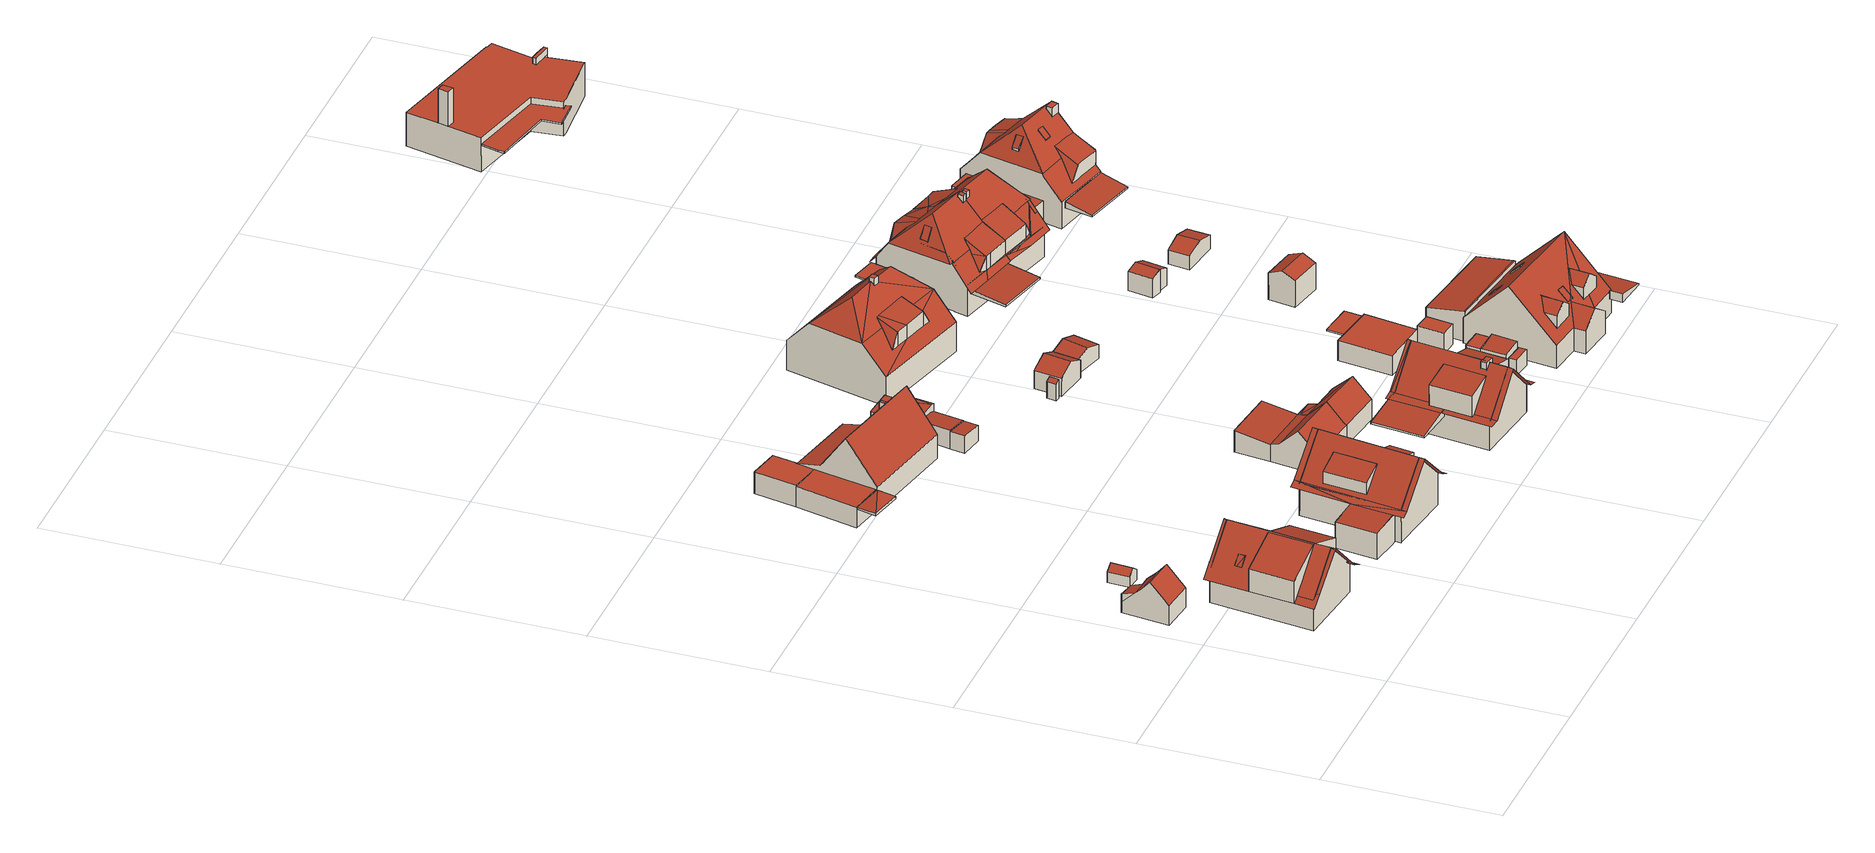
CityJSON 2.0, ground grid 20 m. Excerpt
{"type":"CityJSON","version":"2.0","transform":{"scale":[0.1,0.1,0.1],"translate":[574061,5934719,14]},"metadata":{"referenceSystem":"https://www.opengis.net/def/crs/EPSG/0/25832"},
"CityObjects":{
"building1":{"type":"Building","attributes":{"Grundfläche 2D":"19.118797","Grundhöhe NN":"15.775"},"children":["building1-1"],"geometry":[{"type":"Solid","lod":"3","boundaries":[[[[0,1,2,3,4]],[[2,1,5,6]],[[7,8,9,10,6,5,11]],[[5,1,5,11]],[[0,4,12,13]],[[5,1,0,13,14,11]],[[7,11,14,15]],[[8,7,15,16]],[[9,8,16,17]],[[2,6,10,9,17,12,4,3]],[[12,17,16,15,14,13]]]],"semantics":{"surfaces":[{"type":"RoofSurface"},{"type":"WallSurface"},{"type":"GroundSurface"}],"values":[[0,0,0,1,1,1,1,1,1,1,2]]}}]},
"building1-1":{"type":"BuildingInstallation","parents":["building1"],"geometry":[{"type":"MultiSurface","lod":"3","boundaries":[[[18,19,20,10]],[[7,8,19,18]],[[8,9,20,19]],[[10,20,9]]],"semantics":{"surfaces":[{"type":"RoofSurface"},{"type":"WallSurface"}],"values":[0,1,1,1]}}]},
"building2":{"type":"Building","attributes":{"Grundfläche 2D":"98.428002","Grundhöhe NN":"15.694"},"children":["building2-1","building2-2","building2-3"],"geometry":[{"type":"Solid","lod":"3","boundaries":[[[[21,22,23,24,25]],[[26,27,28,29,30,31]],[[32,33,34,27,26,31,35,36,37,38,39,40,41,42,43,44]],[[45,46,47,48,49,50]],[[43,42,41,40,39,38,47,46,22,21,51,52]],[[51,53,54,52]],[[24,53,51,21,25]],[[46,45,23,22]],[[24,23,45,50,53]],[[35,31,30,36]],[[30,29,33,36]],[[34,33,29,28]],[[27,34,28]],[[55,56,57,58]],[[57,56,59,60,42]],[[60,59,61,62,35]],[[62,61,55,58,39]],[[56,55,61,59]],[[42,60,35,62,39,38,37,36,33,32,44,43]],[[42,43,52,51,46,47,38,39,58,57]],[[50,49,48,47,46,51,52,54,53]]]],"semantics":{"surfaces":[{"type":"RoofSurface"},{"type":"WallSurface"},{"type":"GroundSurface"}],"values":[[0,0,0,0,0,0,1,1,1,1,1,1,1,1,1,1,1,2,0,0,0]]}}]},
"building2-1":{"type":"BuildingInstallation","parents":["building2"],"geometry":[{"type":"MultiSurface","lod":"3","boundaries":[[[63,64,65,66]],[[67,68,64,63]],[[68,69,65,64]],[[70,67,63,66]],[[69,70,66,65]]],"semantics":{"surfaces":[{"type":"RoofSurface"},{"type":"WallSurface"}],"values":[0,1,1,1,1]}}]},
"building2-2":{"type":"BuildingInstallation","parents":["building2"],"geometry":[{"type":"MultiSurface","lod":"3","boundaries":[[[71,72,73,74]],[[75,76,74,73]],[[77,75,73,72]],[[72,71,78,77]],[[71,74,76,78]]],"semantics":{"surfaces":[{"type":"RoofSurface"},{"type":"WallSurface"}],"values":[0,1,1,1,1]}}]},
"building2-3":{"type":"BuildingInstallation","parents":["building2"],"geometry":[{"type":"MultiSurface","lod":"3","boundaries":[[[79,80,81,82]],[[80,79,83,84]],[[81,80,84,85]],[[82,81,85,86]],[[79,82,86,83]],[[84,83,86,85]]],"semantics":{"surfaces":[{"type":"RoofSurface"},{"type":"WallSurface"},{"type":"OuterCeilingSurface"}],"values":[0,1,1,1,1,2]}}]},
"building3":{"type":"Building","attributes":{"Grundfläche 2D":"4.319745","Grundhöhe NN":"15.679"},"geometry":[{"type":"Solid","lod":"3","boundaries":[[[[87,88,89,90]],[[91,87,90,92]],[[92,90,89,93,94]],[[91,92,94,95]],[[88,87,91,95,96]],[[89,88,96,93]],[[94,93,96,95]]]],"semantics":{"surfaces":[{"type":"RoofSurface"},{"type":"WallSurface"},{"type":"GroundSurface"}],"values":[[0,0,1,1,1,1,2]]}}]},
"building4":{"type":"Building","attributes":{"Grundfläche 2D":"116.177682","Grundhöhe NN":"15.105"},"children":["building4-1","building4-2","building4-3","building4-4"],"geometry":[{"type":"MultiSurface","lod":"3","boundaries":[[[97,98,99,100]],[[99,101,100]],[[102,103,104,105,106]],[[102,106,107,108]],[[102,108,109]],[[110,111,112,104,103,102,109,113]],[[114,115,116,117,118]],[[110,113,115,119,120,121,112,111]],[[120,119,115,114,118,117,121]],[[117,122,121]],[[123,124,125,126]],[[99,98,127]],[[128,127,98,97]],[[97,100,128]],[[129,130,114,119,110,131,132,133,134]],[[130,129,135,136,118]],[[135,137,138,139,140,103,111,120,136]],[[132,131,102]],[[139,132,102,140]],[[141,125,124,142]],[[143,144,123,126]],[[123,144,145,142,124,146]],[[125,141,147,143,126,148]],[[142,144,143,141]],[[137,135,129,134,133,132,139,138]],[[106,105,104,103,140,102]],[[107,106,102]],[[108,107,102]],[[131,110,113,109,108]],[[102,131,108]],[[113,110,119,115]],[[114,130,118,117,116,115]],[[114,115,119]],[[122,117,118,136,121]],[[111,112,121,120]],[[121,136,120]],[[103,104,112,111]]],"semantics":{"surfaces":[{"type":"RoofSurface"},{"type":"WallSurface"},{"type":"GroundSurface"}],"values":[0,0,0,0,0,0,0,0,0,0,0,1,1,1,1,1,1,1,1,1,1,1,1,2,2,0,0,0,0,0,0,0,0,0,0,0,0]}}]},
"building4-1":{"type":"BuildingInstallation","parents":["building4"],"geometry":[{"type":"MultiSurface","lod":"3","boundaries":[[[149,150,151,152]],[[153,154,150,149]],[[154,155,151,150]],[[155,156,152,151]]],"semantics":{"surfaces":[{"type":"RoofSurface"},{"type":"WallSurface"}],"values":[0,1,1,1]}}]},
"building4-2":{"type":"BuildingInstallation","parents":["building4"],"geometry":[{"type":"MultiSurface","lod":"3","boundaries":[[[157,158,159,160]],[[161,162,160,159]],[[157,160,162]],[[159,158,161]]],"semantics":{"surfaces":[{"type":"RoofSurface"},{"type":"WallSurface"}],"values":[0,1,1,1]}}]},
"building4-3":{"type":"BuildingInstallation","parents":["building4"],"geometry":[{"type":"MultiSurface","lod":"3","boundaries":[[[163,164,165,166]],[[165,167,168,166]],[[168,169,163,166]],[[164,163,169,170]],[[170,167,165,164]],[[170,169,168,167]]],"semantics":{"surfaces":[{"type":"RoofSurface"},{"type":"WallSurface"},{"type":"OuterCeilingSurface"}],"values":[0,1,1,1,1,2]}}]},
"building4-4":{"type":"BuildingInstallation","parents":["building4"],"geometry":[{"type":"MultiSurface","lod":"3","boundaries":[[[171,172,173,174]],[[173,175,176,174]],[[176,177,171,174]],[[172,171,177,178]],[[178,175,173,172]],[[178,177,176,175]]],"semantics":{"surfaces":[{"type":"RoofSurface"},{"type":"WallSurface"},{"type":"OuterCeilingSurface"}],"values":[0,1,1,1,1,2]}}]},
"building5":{"type":"Building","attributes":{"Grundfläche 2D":"154.286553","Grundhöhe NN":"15.702"},"children":["building5-1","building5-2"],"geometry":[{"type":"Solid","lod":"3","boundaries":[[[[179,180,181,182,183,184]],[[179,184,183,185,186]],[[185,187,188,189,190,191,192,186]],[[193,194,195,196,197]],[[196,195,192,198,199,200,201,202]],[[181,203,204,205,206,182]],[[187,185,183,182,206,207]],[[188,187,207,208]],[[189,188,208,209]],[[190,189,209,210]],[[194,211,212,205,204,203,181,180,179,186,192,195]],[[197,213,214,215,193]],[[212,211,194,193,215,214]],[[191,198,192]],[[198,191,190,199]],[[199,190,210,216,200]],[[201,200,216,217]],[[202,201,217,213]],[[202,213,197,196]],[[208,207,206,205,212,214,213,217,216,210,209]]]],"semantics":{"surfaces":[{"type":"RoofSurface"},{"type":"WallSurface"},{"type":"GroundSurface"}],"values":[[0,0,0,0,0,1,1,1,1,1,1,1,1,1,1,1,1,1,1,2]]}}]},
"building5-1":{"type":"BuildingInstallation","parents":["building5"],"geometry":[{"type":"MultiSurface","lod":"3","boundaries":[[[218,219,220,221,222]],[[223,224,225,222,221,220]],[[226,223,220,219]],[[218,222,225,227]],[[227,226,219,218]]],"semantics":{"surfaces":[{"type":"RoofSurface"},{"type":"WallSurface"}],"values":[0,1,1,1,1]}}]},
"building5-2":{"type":"BuildingInstallation","parents":["building5"],"geometry":[{"type":"MultiSurface","lod":"3","boundaries":[[[194,193,203]],[[228,203,193]],[[229,203,228]],[[194,211,215,193]],[[228,193,215,230]],[[229,228,230,231]],[[194,203,229,231,204,211]],[[230,215,211,204,231]]],"semantics":{"surfaces":[{"type":"RoofSurface"},{"type":"WallSurface"},{"type":"OuterCeilingSurface"}],"values":[0,0,0,1,1,1,1,2]}}]},
"building6":{"type":"Building","attributes":{"Grundfläche 2D":"4.758814","Grundhöhe NN":"15.700"},"geometry":[{"type":"Solid","lod":"3","boundaries":[[[[232,233,234,235,236]],[[237,238,236,235]],[[238,239,232,236]],[[239,240,233,232]],[[233,240,241,237,235,234]],[[239,238,237,241,240]]]],"semantics":{"surfaces":[{"type":"RoofSurface"},{"type":"WallSurface"},{"type":"GroundSurface"}],"values":[[0,1,1,1,1,2]]}}]},
"building7":{"type":"Building","attributes":{"Grundfläche 2D":"26.704122","Grundhöhe NN":"15.702"},"geometry":[{"type":"Solid","lod":"3","boundaries":[[[[242,243,244,245]],[[246,244,243]],[[247,248,246]],[[248,244,246]],[[249,250,251,252]],[[243,242,253,254]],[[252,255,256,247,246,243,254,257,249]],[[248,247,256,258]],[[244,248,258,259]],[[245,244,259,260]],[[242,245,260,253]],[[252,251,241,255]],[[250,249,257,237]],[[251,250,237,241]],[[259,258,256,255,241,237,257,254,253,260]]]],"semantics":{"surfaces":[{"type":"RoofSurface"},{"type":"WallSurface"},{"type":"GroundSurface"}],"values":[[0,0,0,0,0,1,1,1,1,1,1,1,1,1,2]]}}]},
"building8":{"type":"Building","attributes":{"Grundfläche 2D":"61.614599","Grundhöhe NN":"15.020"},"geometry":[{"type":"Solid","lod":"3","boundaries":[[[[261,262,263,264]],[[265,266,263,262,267]],[[268,265,267,269]],[[270,271,268,269,272]],[[264,263,273,274]],[[261,264,274,275]],[[262,261,275,276]],[[272,269,267,262,276,277]],[[270,272,277,278]],[[263,266,265,268,271,270,278,273]],[[278,277,276,275,274,273]]]],"semantics":{"surfaces":[{"type":"RoofSurface"},{"type":"WallSurface"},{"type":"GroundSurface"}],"values":[[0,0,0,0,1,1,1,1,1,1,2]]}}]},
"building9":{"type":"Building","attributes":{"Grundfläche 2D":"27.978193","Grundhöhe NN":"15.007"},"geometry":[{"type":"Solid","lod":"3","boundaries":[[[[279,263,266]],[[280,266,265]],[[279,266,280]],[[281,280,265,268]],[[282,281,268,271,270]],[[280,281,283]],[[270,271,268,265,266,263,273,278]],[[282,270,278,284]],[[283,281,282,284,285]],[[280,283,285,286]],[[279,280,286,287]],[[263,279,287,273]],[[285,284,278,273,287,286]]]],"semantics":{"surfaces":[{"type":"RoofSurface"},{"type":"WallSurface"},{"type":"GroundSurface"}],"values":[[0,0,0,0,0,0,1,1,1,1,1,1,2]]}}]},
"building10":{"type":"Building","attributes":{"Grundfläche 2D":"92.310883","Grundhöhe NN":"14.993"},"children":["building10-1","building10-2"],"geometry":[{"type":"Solid","lod":"3","boundaries":[[[[288,289,290,291,292]],[[293,294,295,296,297]],[[298,299,300,301,302,303,304,305,306,307,308,309,310,311,312,313]],[[313,312,311,314,315,316,317,318,319,320,306,305,304,289,288,292,321]],[[322,323,324,325,326,327]],[[327,328,329,330,331,332]],[[327,332,322]],[[324,323,322,332,333,334]],[[331,330,335]],[[319,318,317,316,315,314,324,334,333,336,294,293,297,335,330,329,320]],[[292,291,299,298,313,321]],[[299,291,290,302,301,300]],[[304,303,302,290,289]],[[295,294,336,333,332]],[[296,295,332,331]],[[331,335,297,296]],[[337,338,339,340,341,305,319,330,342]],[[303,341,340,339,343,344,298]],[[312,344,343,345,346,323,334,315]],[[346,347,348,323]],[[332,349,322,348,347,337,342,331]],[[337,347,346,345,343,339,338]],[[312,315,314,311]],[[334,324,314,315]],[[349,332,331,342,327,326,325,324,323,348,322]],[[323,324,334]],[[327,342,330,329,328]],[[319,320,329,330]],[[319,305,306,320]],[[308,307,306,305,341,303,298,344,312,311,310,309]]]],"semantics":{"surfaces":[{"type":"RoofSurface"},{"type":"WallSurface"},{"type":"GroundSurface"}],"values":[[0,0,0,0,0,0,0,0,0,0,1,1,1,1,1,1,1,1,1,1,1,2,0,0,0,0,0,0,0,0]]}}]},
"building10-1":{"type":"BuildingInstallation","parents":["building10"],"geometry":[{"type":"MultiSurface","lod":"3","boundaries":[[[350,351,352,353]],[[354,355,350,353]],[[356,351,350,355,316]],[[354,353,352,357,317]],[[352,351,356,357]]],"semantics":{"surfaces":[{"type":"RoofSurface"},{"type":"WallSurface"}],"values":[0,1,1,1,1]}}]},
"building10-2":{"type":"BuildingInstallation","parents":["building10"],"geometry":[{"type":"MultiSurface","lod":"3","boundaries":[[[358,359,341,360,361,362]],[[363,361,360,364]],[[363,365,362,361]],[[358,362,365,366]],[[366,367,359,358]],[[340,367,366,365,363,364]]],"semantics":{"surfaces":[{"type":"RoofSurface"},{"type":"WallSurface"},{"type":"OuterCeilingSurface"}],"values":[0,1,1,1,1,2]}}]},
"building11":{"type":"Building","attributes":{"Grundfläche 2D":"0.664545","Grundhöhe NN":"15.043"},"geometry":[{"type":"Solid","lod":"3","boundaries":[[[[368,369,370,371]],[[372,373,371,370]],[[373,374,368,371]],[[374,375,369,368]],[[375,372,370,369]],[[375,374,373,372]]]],"semantics":{"surfaces":[{"type":"RoofSurface"},{"type":"WallSurface"},{"type":"GroundSurface"}],"values":[[0,1,1,1,1,2]]}}]},
"building12":{"type":"Building","attributes":{"Grundfläche 2D":"13.261632","Grundhöhe NN":"15.296"},"geometry":[{"type":"Solid","lod":"3","boundaries":[[[[376,377,378,379]],[[379,378,380,381,382]],[[377,376,383,384]],[[380,378,377,384,385]],[[382,381,380,385,386]],[[383,376,379,382,386]],[[385,384,383,386]]]],"semantics":{"surfaces":[{"type":"RoofSurface"},{"type":"WallSurface"},{"type":"GroundSurface"}],"values":[[0,0,1,1,1,1,2]]}}]},
"building13":{"type":"Building","attributes":{"Grundfläche 2D":"157.605585","Grundhöhe NN":"14.842"},"children":["building13-1"],"geometry":[{"type":"Solid","lod":"3","boundaries":[[[[387,388,389,390,391]],[[392,388,387,393,394]],[[394,395,396,392]],[[397,398,396,395,399]],[[391,390,400]],[[398,397,399,401,402,403,404]],[[405,406,407,401,399,395,394,393,387,391,400]],[[407,408,401]],[[406,405,400,409]],[[410,411,412]],[[407,406,409,412,411,408]],[[389,413,403,402,414,400,390]],[[401,408,411]],[[412,409,400]],[[415,411,410]],[[404,396,398]],[[404,403,392,396]],[[403,413,388,392]],[[389,388,413]],[[416,417,402,401,411,415]],[[414,402,417,418]],[[410,412,400,414,418,419]],[[415,410,419,416]],[[417,416,419,418]]]],"semantics":{"surfaces":[{"type":"RoofSurface"},{"type":"WallSurface"},{"type":"GroundSurface"}],"values":[[0,0,0,0,0,0,0,0,0,0,0,0,0,0,0,1,1,1,1,1,1,1,1,2]]}}]},
"building13-1":{"type":"BuildingInstallation","parents":["building13"],"geometry":[{"type":"MultiSurface","lod":"3","boundaries":[[[420,421,422,423,424]],[[421,425,407,426,422]],[[426,427,423,422]],[[406,428,420,424,423,427,405]],[[429,425,421,420,428]]],"semantics":{"surfaces":[{"type":"RoofSurface"},{"type":"WallSurface"}],"values":[0,1,1,1,1]}}]},
"building14":{"type":"Building","attributes":{"Grundfläche 2D":"11.879880","Grundhöhe NN":"15.226"},"geometry":[{"type":"Solid","lod":"3","boundaries":[[[[430,431,432,433]],[[434,430,433,435]],[[435,433,432,436,437]],[[434,435,437,438]],[[431,430,434,438,439]],[[432,431,439,436]],[[437,436,439,438]]]],"semantics":{"surfaces":[{"type":"RoofSurface"},{"type":"WallSurface"},{"type":"GroundSurface"}],"values":[[0,0,1,1,1,1,2]]}}]},
"building15":{"type":"Building","attributes":{"Grundfläche 2D":"2.058925","Grundhöhe NN":"14.736"},"geometry":[{"type":"Solid","lod":"3","boundaries":[[[[440,441,442,443]],[[444,445,443,442]],[[445,446,440,443]],[[446,447,441,440]],[[447,444,442,441]],[[447,446,445,444]]]],"semantics":{"surfaces":[{"type":"RoofSurface"},{"type":"WallSurface"},{"type":"GroundSurface"}],"values":[[0,1,1,1,1,2]]}}]},
"building16":{"type":"Building","attributes":{"Grundfläche 2D":"10.957469","Grundhöhe NN":"14.736"},"geometry":[{"type":"Solid","lod":"3","boundaries":[[[[448,449,450,451,452]],[[453,454,455,456]],[[452,451,457,458]],[[454,449,448,452,458,459,455]],[[449,454,460,461,450]],[[451,450,461,457]],[[456,455,459,462]],[[453,456,462,463]],[[454,453,463,460]],[[463,462,459,458,457,461,460]]]],"semantics":{"surfaces":[{"type":"RoofSurface"},{"type":"WallSurface"},{"type":"GroundSurface"}],"values":[[0,0,1,1,1,1,1,1,1,2]]}}]},
"building17":{"type":"Building","attributes":{"Grundfläche 2D":"35.585041","Grundhöhe NN":"14.723"},"children":["building17-1"],"geometry":[{"type":"Solid","lod":"3","boundaries":[[[[464,465,466,467]],[[465,464,468,469,470,471]],[[465,471,470,469,472,466]],[[467,466,472,473]],[[464,467,473,468]],[[469,468,473,472]]]],"semantics":{"surfaces":[{"type":"RoofSurface"},{"type":"WallSurface"},{"type":"GroundSurface"}],"values":[[0,1,1,1,1,2]]}}]},
"building17-1":{"type":"BuildingInstallation","parents":["building17"],"geometry":[{"type":"MultiSurface","lod":"3","boundaries":[[[474,475,476,471]],[[477,470,471,476]],[[470,478,474,471]],[[478,479,475,474]],[[479,477,476,475]],[[479,478,470,477]]],"semantics":{"surfaces":[{"type":"RoofSurface"},{"type":"WallSurface"},{"type":"OuterCeilingSurface"}],"values":[0,1,1,1,1,2]}}]},
"building18":{"type":"Building","attributes":{"Grundfläche 2D":"6.185049","Grundhöhe NN":"14.723"},"geometry":[{"type":"Solid","lod":"3","boundaries":[[[[480,481,482,483]],[[484,485,483,482]],[[485,486,480,483]],[[486,487,481,480]],[[487,484,482,481]],[[487,486,485,484]]]],"semantics":{"surfaces":[{"type":"RoofSurface"},{"type":"WallSurface"},{"type":"GroundSurface"}],"values":[[0,1,1,1,1,2]]}}]},
"building19":{"type":"Building","attributes":{"Grundfläche 2D":"184.770338","Grundhöhe NN":"14.736"},"children":["building19-1","building19-2","building19-3","building19-4","building19-5","building19-6"],"geometry":[{"type":"Solid","lod":"3","boundaries":[[[[488,489,490,491,492,493,494,495,496]],[[497,498,499,495,494,500,501]],[[501,502,503,497]],[[503,504,505,497]],[[505,506,495,507,508]],[[495,499,498,497,505,508,507]],[[509,510,511,512]],[[513,509,512,514]],[[493,492,515,516]],[[500,494,493,516,517]],[[501,500,517,518]],[[502,501,518,519]],[[504,503,502,519,520]],[[505,504,520,521]],[[522,506,505,521,523]],[[523,524,525,488,496,495,506,522]],[[489,488,525,526]],[[527,514,512,511,490,489,526]],[[513,514,527,528]],[[510,509,513,528,515,492,491]],[[510,491,490,511]],[[516,515,528,527,526,525,524,523,521,520,519,518,517]]]],"semantics":{"surfaces":[{"type":"RoofSurface"},{"type":"WallSurface"},{"type":"GroundSurface"}],"values":[[0,0,0,0,0,0,0,0,1,1,1,1,1,1,1,1,1,1,1,1,1,2]]}}]},
"building19-1":{"type":"BuildingInstallation","parents":["building19"],"geometry":[{"type":"MultiSurface","lod":"3","boundaries":[[[529,530,531,532,533]],[[534,530,529,535]],[[532,531,536]],[[534,535,537]],[[537,536,531,530,534]]],"semantics":{"surfaces":[{"type":"RoofSurface"},{"type":"WallSurface"}],"values":[0,0,1,1,1]}}]},
"building19-2":{"type":"BuildingInstallation","parents":["building19"],"geometry":[{"type":"MultiSurface","lod":"3","boundaries":[[[538,539,540]],[[541,542,543,544,539,538,545]],[[546,499,547,545,538,540]],[[498,546,540,539,544,543,548,549]],[[547,550,541,545]],[[543,542,541,550,551,548]]],"semantics":{"surfaces":[{"type":"RoofSurface"},{"type":"WallSurface"}],"values":[0,0,1,1,1,1]}}]},
"building19-3":{"type":"BuildingInstallation","parents":["building19"],"geometry":[{"type":"MultiSurface","lod":"3","boundaries":[[[552,553,554,555]],[[553,552,556,557]],[[558,559,555,554]],[[552,555,559,556]],[[557,558,554,553]]],"semantics":{"surfaces":[{"type":"RoofSurface"},{"type":"WallSurface"}],"values":[0,1,1,1,1]}}]},
"building19-4":{"type":"BuildingInstallation","parents":["building19"],"geometry":[{"type":"MultiSurface","lod":"3","boundaries":[[[560,561,562,563]],[[560,563,564,565]],[[563,562,566,564]],[[561,560,565,567]],[[562,561,567,566]]],"semantics":{"surfaces":[{"type":"RoofSurface"},{"type":"WallSurface"}],"values":[0,1,1,1,1]}}]},
"building19-5":{"type":"BuildingInstallation","parents":["building19"],"geometry":[{"type":"MultiSurface","lod":"3","boundaries":[[[568,569,570,571]],[[570,569,572,573,507]],[[568,574,508,575,572,569]],[[573,572,575]],[[568,571,574]]],"semantics":{"surfaces":[{"type":"RoofSurface"},{"type":"WallSurface"}],"values":[0,0,1,1,1]}}]},
"building19-6":{"type":"BuildingInstallation","parents":["building19"],"geometry":[{"type":"MultiSurface","lod":"3","boundaries":[[[506,576,577,578,579,580]],[[506,580,581,522]],[[576,506,522,582]],[[576,582,583,577]],[[578,577,583,584]],[[579,578,584,585]],[[580,579,585,581]],[[584,583,582,522,581,585]]],"semantics":{"surfaces":[{"type":"RoofSurface"},{"type":"WallSurface"},{"type":"OuterCeilingSurface"}],"values":[0,1,1,1,1,1,1,2]}}]},
"building20":{"type":"Building","attributes":{"Grundfläche 2D":"78.055103","Grundhöhe NN":"15.257"},"children":["building20-1","building20-2","building20-3","building20-4","building20-5"],"geometry":[{"type":"Solid","lod":"3","boundaries":[[[[586,587,588,589,590,591,592,593]],[[594,595,587]],[[594,587,586,596]],[[597,598,599,600,601]],[[602,603,598,604]],[[599,598,603,605]],[[605,606,599]],[[607,608,604]],[[604,608,609,602]],[[610,606,605,603,602,609,611,612,613,614,615]],[[616,617,618,596,586,593,592,591,610,615,619]],[[614,613,616,619,615]],[[620,595,594,596,618,617,621,622,623,624,625,626,627]],[[628,629,630,631,632,633,634,635,636,637,608]],[[609,608,637,612,611]],[[587,595,620]],[[627,626,589,588]],[[627,588,587,620]],[[589,626,638,591,590]],[[597,601,632,631,630,629,628,607,604,598]],[[608,607,628]],[[606,639,640,641,632,601,600,599]],[[642,643,644,618,619,614,611,645,646,647,648,649,650]],[[606,610,591,638,626,625,651,652,653,641,640,639]],[[645,630,641,653,648,647,646]],[[625,627,654,643,642,651]],[[652,651,642,650,649,648,653]],[[614,613,612,611]],[[613,614,619,616]],[[616,619,618,617]],[[622,621,617,618,644,643,654,627,625,624,623]],[[630,645,611,612,637,636,635,634,633,632,641]]]],"semantics":{"surfaces":[{"type":"RoofSurface"},{"type":"WallSurface"},{"type":"GroundSurface"}],"values":[[0,0,0,0,0,0,0,0,0,0,0,0,0,0,0,1,1,1,1,1,1,1,1,1,1,1,2,0,0,0,0,0]]}}]},
"building20-1":{"type":"BuildingInstallation","parents":["building20"],"geometry":[{"type":"MultiSurface","lod":"3","boundaries":[[[655,656,657,658]],[[658,657,659,660]],[[655,658,660,661]],[[656,655,661,662]],[[657,656,662,659]]],"semantics":{"surfaces":[{"type":"RoofSurface"},{"type":"WallSurface"}],"values":[0,1,1,1,1]}}]},
"building20-2":{"type":"BuildingInstallation","parents":["building20"],"geometry":[{"type":"MultiSurface","lod":"3","boundaries":[[[663,664,665,666]],[[666,665,667,668]],[[663,666,668,669]],[[664,663,669,670]],[[665,664,670,667]]],"semantics":{"surfaces":[{"type":"RoofSurface"},{"type":"WallSurface"}],"values":[0,1,1,1,1]}}]},
"building20-3":{"type":"BuildingInstallation","parents":["building20"],"geometry":[{"type":"MultiSurface","lod":"3","boundaries":[[[671,672,673,674,675]],[[676,671,675]],[[677,676,675]],[[676,678,671]],[[674,677,675]],[[679,672,671,678]],[[679,680,673,672]],[[674,673,680,677]],[[680,679,678,676,677]]],"semantics":{"surfaces":[{"type":"RoofSurface"},{"type":"WallSurface"},{"type":"OuterCeilingSurface"}],"values":[0,1,1,1,1,1,1,1,2]}}]},
"building20-4":{"type":"BuildingInstallation","parents":["building20"],"geometry":[{"type":"MultiSurface","lod":"3","boundaries":[[[681,682,683,684,685]],[[681,686,682]],[[685,684,687,688]],[[689,682,686,690]],[[691,683,682,689]],[[684,683,691,687]],[[690,688,687,691,689]]],"semantics":{"surfaces":[{"type":"RoofSurface"},{"type":"WallSurface"},{"type":"OuterCeilingSurface"}],"values":[0,0,1,1,1,1,2]}}]},
"building20-5":{"type":"BuildingInstallation","parents":["building20"],"geometry":[{"type":"MultiSurface","lod":"3","boundaries":[[[646,692,693,694,695]],[[696,692,646,695,697,647]],[[693,692,696,698]],[[694,693,698,699]],[[694,699,697,695]],[[698,696,647,697,699]]],"semantics":{"surfaces":[{"type":"RoofSurface"},{"type":"WallSurface"},{"type":"OuterCeilingSurface"}],"values":[0,1,1,1,1,2]}}]},
"building21":{"type":"Building","attributes":{"Grundfläche 2D":"13.162337","Grundhöhe NN":"14.712"},"geometry":[{"type":"Solid","lod":"3","boundaries":[[[[700,701,702,703]],[[704,700,703,705]],[[705,703,702,706,707]],[[704,705,707,708]],[[701,700,704,708,709]],[[702,701,709,706]],[[707,706,709,708]]]],"semantics":{"surfaces":[{"type":"RoofSurface"},{"type":"WallSurface"},{"type":"GroundSurface"}],"values":[[0,0,1,1,1,1,2]]}}]},
"building22":{"type":"Building","attributes":{"Grundfläche 2D":"8.178356","Grundhöhe NN":"14.941"},"geometry":[{"type":"Solid","lod":"3","boundaries":[[[[710,711,712,713]],[[710,713,714]],[[715,711,710,716]],[[713,712,717,718]],[[714,713,718,719]],[[710,714,719,720]],[[716,710,720,721]],[[715,716,721,722]],[[717,712,711,715,722]],[[720,719,718,717,722,721]]]],"semantics":{"surfaces":[{"type":"RoofSurface"},{"type":"WallSurface"},{"type":"GroundSurface"}],"values":[[0,0,0,1,1,1,1,1,1,2]]}}]},
"building23":{"type":"Building","attributes":{"Grundfläche 2D":"79.246198","Grundhöhe NN":"15.227"},"children":["building23-1"],"geometry":[{"type":"Solid","lod":"3","boundaries":[[[[600,723,601]],[[599,724,723,600]],[[606,725,599]],[[726,727,724,599,725,728]],[[726,729,730,731,732,727]],[[733,734,735,736,590,589,737,738]],[[738,739,740,733]],[[741,742,743,731,744,745,746]],[[729,747,748,744,731,730]],[[745,633,632,746]],[[729,726,728,725,606,610,749,750,751,748,747]],[[610,736,735,734,733,740,752,753,754,755,749]],[[626,625,756,757,753,752,740,739,758,759],[760,761,739]],[[739,761,760]],[[624,756,625]],[[749,755,754,751,750]],[[632,641,640,639,606,599,600,601]],[[743,742,741,746,723,724,727,732,731]],[[746,632,601,723]],[[736,762,626,589,590]],[[589,626,759,758,738,737]],[[758,739,738]],[[763,764,765,766,747,767,750,755,768,752,760,769,770,771]],[[641,741,743,731,765,764,772]],[[773,774,625,626,762,736,610,606,639,640,641,772]],[[770,769,761,775,776,625,774,777]],[[771,770,777,774,773,772,764,763]],[[744,748,747,766,765,731,745]],[[748,751,750,767,747]],[[745,731,743,741,641,632,633]],[[776,775,624,625]],[[769,760,752,753,757,756,624,775,761]],[[752,768,755,754,753]],[[754,755,750,751]]]],"semantics":{"surfaces":[{"type":"RoofSurface"},{"type":"WallSurface"},{"type":"GroundSurface"}],"values":[[0,0,0,0,0,0,0,0,0,0,0,0,0,0,0,0,1,1,1,1,1,1,1,1,1,1,2,0,0,0,0,0,0,0]]}}]},
"building23-1":{"type":"BuildingInstallation","parents":["building23"],"geometry":[{"type":"MultiSurface","lod":"3","boundaries":[[[778,779,780,781]],[[781,780,782,783]],[[781,783,784,778]],[[779,778,784,785]],[[780,779,785,782]]],"semantics":{"surfaces":[{"type":"RoofSurface"},{"type":"WallSurface"}],"values":[0,1,1,1,1]}}]},
"building24":{"type":"Building","attributes":{"Grundfläche 2D":"11.402205","Grundhöhe NN":"14.866"},"geometry":[{"type":"Solid","lod":"3","boundaries":[[[[786,787,788,789]],[[790,786,789,791]],[[791,789,788,792,793]],[[790,791,793,794]],[[787,786,790,794,795]],[[788,787,795,792]],[[793,792,795,794]]]],"semantics":{"surfaces":[{"type":"RoofSurface"},{"type":"WallSurface"},{"type":"GroundSurface"}],"values":[[0,0,1,1,1,1,2]]}}]},
"building25":{"type":"Building","attributes":{"Grundfläche 2D":"116.358653","Grundhöhe NN":"15.026"},"children":["building25-1","building25-2","building25-3","building25-4"],"geometry":[{"type":"MultiSurface","lod":"3","boundaries":[[[796,797,798,799,800,801,802,803,804]],[[805,806,807,796,804]],[[808,806,805,809]],[[810,811,812,813,814,815,816,817,818,819]],[[820,821,822,810,819]],[[807,806,808,823,824,825,799,798,797,796]],[[816,815,826,827,825,824,828,821,820,819,818,817]],[[828,824,823]],[[829,830,831,832,823,808,809,833,834]],[[832,835,823]],[[836,837,838,822,821,828,839,840,841,842]],[[843,832,831]],[[844,832,843]],[[845,846,847,848,849]],[[799,850,851,829,802,801,800]],[[803,802,829,834,833,809,805,804]],[[813,812,836,852,815,814]],[[838,837,836,812,811,810,822]],[[848,853,854,840,839,828,823,835,855,856,845,849]],[[799,825,827,826,815,852,836,842,857,858,859,860,861,862,830,829,851,850]],[[841,840,854,859,858,857,842]],[[863,855,835,832]],[[830,862,864,863,832,831]],[[865,866,847,846]],[[866,853,848,847]],[[856,865,846,845]],[[866,865,856,855,863,864,862,861,860,859,854,853]]],"semantics":{"surfaces":[{"type":"RoofSurface"},{"type":"WallSurface"},{"type":"GroundSurface"}],"values":[0,0,0,0,0,0,0,0,0,0,0,0,0,0,1,1,1,1,1,1,1,1,1,1,1,1,2]}}]},
"building25-1":{"type":"BuildingInstallation","parents":["building25"],"geometry":[{"type":"MultiSurface","lod":"3","boundaries":[[[867,868,869,870,871,872]],[[871,870,873,874]],[[872,871,874,875]],[[870,869,868,876,873]],[[876,868,867,872,875,877]]],"semantics":{"surfaces":[{"type":"RoofSurface"},{"type":"WallSurface"}],"values":[0,1,1,1,1]}}]},
"building25-2":{"type":"BuildingInstallation","parents":["building25"],"geometry":[{"type":"MultiSurface","lod":"3","boundaries":[[[878,879,880,881]],[[882,883,879,878]],[[883,826,880,879]],[[827,882,878,881]],[[826,827,881,880]]],"semantics":{"surfaces":[{"type":"RoofSurface"},{"type":"WallSurface"}],"values":[0,1,1,1,1]}}]},
"building25-3":{"type":"BuildingInstallation","parents":["building25"],"geometry":[{"type":"MultiSurface","lod":"3","boundaries":[[[884,885,886,887]],[[887,886,888,889]],[[884,887,889,890]],[[886,885,891,888]],[[885,884,890,891]]],"semantics":{"surfaces":[{"type":"RoofSurface"},{"type":"WallSurface"}],"values":[0,1,1,1,1]}}]},
"building25-4":{"type":"BuildingInstallation","parents":["building25"],"geometry":[{"type":"MultiSurface","lod":"3","boundaries":[[[857,892,893,894]],[[895,896,893,892]],[[896,897,894,893]],[[895,892,857,858]],[[897,858,857,894]],[[895,858,897,896]]],"semantics":{"surfaces":[{"type":"RoofSurface"},{"type":"WallSurface"},{"type":"OuterCeilingSurface"}],"values":[0,1,1,1,1,2]}}]},
"building26":{"type":"Building","attributes":{"Grundfläche 2D":"166.511313","Grundhöhe NN":"15.555"},"children":["building26-1","building26-2","building26-3"],"geometry":[{"type":"Solid","lod":"3","boundaries":[[[[898,899,900,901,902,903,904,905,906,907,908,909,910,911,912]],[[905,904,903,902,913,914,915,916]],[[917,906,905,916,915,914,918,919]],[[920,907,906,917,919,918,921,922]],[[923,909,908,907,920,922,921,924]],[[910,909,923,925]],[[911,910,925,926]],[[912,911,926,927]],[[898,912,927,928]],[[899,898,928,929]],[[900,899,929,930]],[[901,900,930,931]],[[902,901,931,913]],[[921,918,914,913,931,930,929,928,927,926,925,923,924]]]],"semantics":{"surfaces":[{"type":"RoofSurface"},{"type":"WallSurface"},{"type":"GroundSurface"}],"values":[[0,1,1,1,1,1,1,1,1,1,1,1,1,2]]}}]},
"building26-1":{"type":"BuildingInstallation","parents":["building26"],"geometry":[{"type":"MultiSurface","lod":"3","boundaries":[[[932,933,934,935]],[[903,904,935,934]],[[904,936,932,935]],[[933,932,936,937]],[[937,903,934,933]]],"semantics":{"surfaces":[{"type":"RoofSurface"},{"type":"WallSurface"}],"values":[0,1,1,1,1]}}]},
"building26-2":{"type":"BuildingInstallation","parents":["building26"],"geometry":[{"type":"MultiSurface","lod":"3","boundaries":[[[938,939,940,941,942,943]],[[911,912,939,938]],[[912,898,944,941,940,939]],[[944,945,942,941]],[[945,910,911,938,943,942]]],"semantics":{"surfaces":[{"type":"RoofSurface"},{"type":"WallSurface"}],"values":[0,1,1,1,1]}}]},
"building26-3":{"type":"BuildingInstallation","parents":["building26"],"geometry":[{"type":"MultiSurface","lod":"3","boundaries":[[[946,947,948,949,950,951,920,917,916,952]],[[951,953,922,920]],[[920,922,919,917]],[[917,919,915,916]],[[915,954,952,916]],[[946,952,954,955]],[[947,946,955,956]],[[948,947,956,957]],[[949,948,957,958]],[[950,949,958,959]],[[951,950,959,953]],[[958,957,956,955,954,915,919,922,953,959]]],"semantics":{"surfaces":[{"type":"RoofSurface"},{"type":"WallSurface"},{"type":"OuterCeilingSurface"}],"values":[0,1,1,1,1,1,1,1,1,1,1,2]}}]}
},
"vertices":[
[46,236,42],[49,258,64],[11,262,64],[9,246,48],[8,240,42],[50,268,52],[12,273,52],[34,281,41],[36,292,31],[15,295,30],[13,279,46],[51,280,41],[8,240,18],[46,236,18],[51,280,18],[34,281,18],[36,292,18],[15,295,18],
[34,278,45],[36,292,39],[15,295,40],
[101,164,94],[95,112,94],[140,107,75],[146,159,75],[144,159,76],[92,114,94],[94,132,94],[98,165,94],[53,170,75],[47,118,75],[92,113,94],[59,221,48],[53,170,48],[98,165,93],[53,117,54],[47,118,48],[44,95,48],[91,89,95],[91,94,95],[93,113,95],[100,165,95],[105,213,95],[106,216,95],[85,218,74],[140,107,49],[137,107,50],[135,84,50],[146,83,44],[150,112,44],[141,113,49],[144,159,50],[150,210,50],[146,159,49],[152,210,49],[133,89,17],[146,208,17],[146,208,53],[133,89,53],[65,217,17],[65,217,54],[51,98,17],[51,98,54],
[71,192,64],[70,184,64],[79,183,73],[80,191,73],[71,192,63],[70,184,63],[79,183,72],[80,191,72],
[135,193,64],[127,194,72],[126,186,72],[134,185,64],[126,186,71],[134,185,63],[127,194,71],[135,193,63],
[127,210,52],[128,220,52],[86,225,52],[84,215,52],[127,210,50],[128,220,50],[86,225,50],[84,215,50],
[72,303,36],[80,302,30],[82,328,30],[74,328,36],[64,304,30],[65,329,30],[82,328,17],[65,329,17],[64,304,17],[80,302,17],
[264,166,69],[258,116,69],[281,113,79],[288,163,79],[282,113,79],[344,178,51],[329,65,51],[328,58,51],[335,57,48],[346,141,48],[352,186,48],[345,187,51],[309,192,88],[304,186,92],[289,70,92],[288,64,92],[305,192,92],[263,191,51],[265,198,51],[258,199,46],[249,130,46],[262,184,50],[264,191,51],[249,75,51],[248,69,51],[242,70,46],[210,87,43],[249,82,46],[255,130,46],[216,135,43],[258,116,55],[264,166,54],[262,191,11],[262,191,50],[344,181,51],[344,181,11],[264,191,11],[263,191,11],[248,75,11],[248,75,51],[249,75,11],[329,65,11],[330,65,11],[330,65,50],[255,130,11],[249,82,11],[216,135,11],[210,87,11],[243,82,11],[243,82,45],[249,130,11],[249,130,45],
[308,94,76],[330,91,69],[334,119,69],[312,122,76],[323,92,60],[330,91,53],[334,119,53],[319,121,68],
[331,134,59],[331,140,59],[325,141,66],[324,135,66],[325,141,65],[324,135,65],
[352,140,43],[354,159,43],[342,160,43],[340,142,43],[342,160,41],[340,142,41],[352,140,41],[354,159,41],
[345,196,33],[310,201,33],[308,186,33],[343,181,33],[308,186,31],[343,181,31],[345,196,31],[310,201,31],
[119,634,93],[112,598,48],[112,597,46],[228,574,46],[235,610,93],[194,619,93],[241,640,50],[125,664,50],[243,647,48],[216,652,48],[220,674,42],[132,692,42],[131,693,42],[131,692,43],[75,606,42],[112,598,43],[127,671,43],[119,672,43],[91,678,42],[131,693,43],[132,692,43],[137,720,43],[101,727,43],[91,678,43],[112,597,43],[112,597,40],[112,597,17],[228,574,17],[243,647,17],[216,652,17],[220,674,17],[132,692,17],[112,598,40],[112,598,17],[91,678,17],[75,606,17],[75,606,40],[137,720,17],[101,727,17],
[199,624,94],[195,625,94],[194,619,94],[195,619,94],[198,618,94],[194,619,92],[195,619,92],[198,618,92],[195,625,84],[199,624,84],
[69,583,43],[107,575,43],[69,583,40],[107,575,40],
[274,546,36],[277,563,36],[276,563,36],[250,568,38],[247,551,38],[250,568,17],[247,551,17],[274,546,17],[277,563,17],[276,563,17],
[254,656,41],[245,605,41],[278,627,45],[282,651,45],[282,599,45],[284,598,45],[288,625,45],[257,603,39],[250,568,39],[276,563,37],[282,599,37],[254,656,17],[245,605,17],[282,599,17],[284,598,17],[257,603,17],[288,625,17],[278,627,17],[282,651,17],
[355,296,36],[350,255,31],[413,248,31],[418,289,36],[412,237,34],[413,246,31],[349,245,34],[409,215,56],[346,223,56],[406,192,34],[406,196,37],[343,200,34],[413,248,10],[418,289,10],[355,296,10],[350,255,10],[343,200,10],[406,192,10],
[436,245,31],[435,234,34],[464,207,56],[462,185,34],[468,230,34],[462,185,10],[468,230,10],[435,234,10],[436,245,10],
[485,97,77],[487,116,77],[455,120,70],[449,71,70],[481,67,77],[504,94,77],[501,66,77],[532,62,68],[538,109,68],[507,113,77],[450,71,45],[449,71,45],[449,72,45],[450,73,45],[455,120,45],[456,120,45],[459,119,46],[464,161,46],[465,166,46],[454,167,44],[449,121,44],[447,104,44],[440,46,44],[450,44,46],[451,51,46],[453,70,46],[487,40,88],[488,46,88],[491,67,88],[492,74,88],[497,115,88],[502,157,88],[503,161,88],[466,69,60],[532,58,45],[528,41,45],[526,35,46],[535,34,44],[538,61,44],[544,109,44],[549,156,44],[542,157,46],[541,152,46],[538,109,45],[532,62,45],[530,62,46],[527,41,46],[536,110,46],[516,64,61],[543,152,10],[541,152,10],[461,162,10],[461,162,36],[461,162,45],[543,152,45],[447,51,10],[447,51,45],[527,41,10],[528,41,10],[530,41,10],[530,41,45],[532,60,45],
[485,68,90],[496,66,90],[497,73,90],[486,75,90],[486,75,81],[485,68,81],[496,66,82],[497,73,82],
[408,108,38],[454,103,45],[462,162,45],[462,163,45],[415,169,38],[462,163,36],[462,162,36],[415,169,36],[408,108,36],[454,103,36],
[384,501,30],[389,500,33],[391,511,33],[386,512,30],[391,511,10],[386,512,10],[384,501,10],[389,500,10],
[429,491,35],[434,523,35],[415,526,44],[410,494,44],[394,529,35],[391,511,35],[389,497,35],[429,491,13],[434,523,13],[394,529,13],[389,497,13],
[409,679,83],[403,653,74],[412,650,57],[411,659,65],[410,668,74],[373,660,74],[405,680,83],[368,689,82],[365,690,82],[357,664,74],[348,667,57],[348,667,56],[359,682,74],[447,658,74],[324,691,74],[317,662,44],[373,660,57],[357,664,57],[400,702,101],[401,705,104],[394,707,104],[360,715,104],[428,698,104],[471,751,44],[341,755,74],[463,722,74],[403,653,56],[440,631,44],[347,782,44],[347,782,8],[317,662,8],[440,631,8],[471,751,8],
[401,708,109],[394,709,109],[393,703,109],[399,701,109],[400,702,109],[394,709,101],[393,703,100],[399,701,100],[401,708,101],[400,708,101],
[453,492,35],[472,487,29],[480,517,29],[461,522,35],[435,497,29],[442,526,29],[480,517,12],[442,526,12],[435,497,12],[472,487,12],
[596,76,26],[618,73,26],[619,82,26],[597,85,26],[619,82,7],[597,85,7],[596,76,7],[618,73,7],
[624,114,31],[601,117,28],[598,88,28],[622,85,31],[626,114,31],[603,134,27],[601,117,27],[624,114,28],[626,131,28],[622,85,7],[626,114,7],[624,114,7],[601,117,7],[598,88,7],[626,131,7],[603,134,7],
[608,189,31],[617,250,31],[560,258,31],[552,196,31],[608,189,7],[617,250,7],[617,250,26],[617,250,28],[560,258,7],[552,196,7],
[620,273,28],[581,278,28],[578,255,28],[578,255,26],[620,273,26],[581,278,26],
[633,188,32],[613,191,32],[609,160,32],[629,158,32],[609,160,7],[629,158,7],[633,188,7],[613,191,7],
[755,134,35],[748,135,36],[748,133,38],[639,148,38],[639,149,37],[636,149,37],[630,97,90],[749,80,90],[755,132,37],[684,49,50],[686,50,51],[689,51,53],[623,42,35],[660,37,35],[659,24,35],[680,21,50],[702,18,35],[703,30,35],[742,26,35],[725,54,61],[711,39,45],[639,149,43],[639,148,43],[748,133,43],[748,135,43],[645,193,35],[754,178,35],[639,149,7],[636,149,7],[623,42,7],[660,37,7],[659,24,7],[702,18,7],[703,30,7],[742,26,27],[742,26,7],[755,132,7],[755,134,7],[748,135,7],[754,178,7],[645,193,7],
[657,72,69],[653,46,69],[667,45,59],[669,60,59],[657,71,68],[640,48,59],[642,63,59],[667,45,44],[640,48,44],
[689,51,54],[686,50,52],[689,49,52],[681,62,63],[680,52,54],[680,51,52],[683,50,52],[690,60,63],[689,49,51],[690,60,62],[680,51,51],[683,50,51],[681,62,62],[680,52,53],
[715,126,50],[713,115,61],[722,114,61],[723,125,50],[715,126,49],[713,115,60],[722,114,60],[723,125,49],
[667,132,50],[666,122,61],[674,120,61],[676,131,50],[676,131,49],[667,132,49],[674,120,60],[666,122,60],
[700,41,59],[713,39,69],[716,63,69],[702,55,59],[726,37,59],[728,51,59],[700,41,45],[726,37,45],
[737,26,37],[735,11,37],[772,7,29],[781,92,29],[751,96,35],[751,96,27],[737,26,27],[735,11,27],[772,7,27],[781,92,27],
[540,659,80],[533,632,68],[541,630,68],[568,624,68],[572,642,77],[574,651,81],[556,655,80],[542,658,80],[532,648,68],[524,636,53],[534,650,72],[592,734,67],[578,738,68],[590,716,76],[594,733,67],[594,734,67],[552,714,81],[558,714,81],[559,742,69],[573,711,80],[588,708,80],[548,744,48],[548,742,50],[552,725,72],[581,679,108],[523,732,72],[519,733,72],[517,733,72],[521,722,81],[532,690,108],[500,659,72],[502,658,72],[505,657,72],[507,666,80],[533,632,51],[496,635,44],[532,626,44],[566,618,45],[567,618,45],[568,623,50],[568,624,51],[541,630,51],[548,744,47],[559,742,47],[561,741,47],[592,734,47],[594,734,47],[595,740,39],[579,743,39],[529,755,39],[525,756,39],[523,751,47],[572,642,72],[590,716,72],[594,733,49],[594,733,48],[500,640,13],[500,640,51],[504,655,70],[528,750,47],[528,750,36],[528,750,34],[528,750,13],[505,657,13],[504,655,13],[568,623,13],[568,624,13],[594,733,13],[525,634,51],
[578,671,109],[580,677,109],[574,678,109],[573,672,109],[574,678,105],[573,672,99],[578,671,100],[580,677,105],
[517,698,85],[515,689,84],[523,688,97],[525,696,97],[523,688,96],[525,696,96],[517,698,84],[515,689,83],
[578,737,40],[578,738,40],[579,745,40],[561,750,40],[559,742,40],[559,742,38],[561,750,38],[578,737,38],[578,738,38],[579,745,38],
[515,636,42],[506,638,42],[495,597,39],[557,582,39],[567,623,42],[507,638,42],[557,582,37],[567,623,37],[506,638,37],[507,638,37],[495,597,37],
[529,756,36],[500,763,36],[488,712,36],[516,705,36],[529,756,34],[516,705,34],[500,763,34],[488,712,34],
[642,349,47],[640,334,39],[680,326,39],[682,341,47],[645,365,39],[686,358,39],[680,326,7],[686,358,7],[645,365,7],[640,334,7],
[618,474,36],[623,502,36],[609,505,32],[604,476,32],[617,473,36],[637,499,30],[632,471,30],[609,505,9],[604,476,9],[617,473,9],[618,474,9],[632,471,9],[637,499,9],
[597,733,67],[619,727,69],[605,702,81],[623,696,83],[629,725,69],[621,697,82],[628,707,72],[640,722,49],[640,722,48],[639,722,50],[613,643,82],[611,644,82],[601,646,82],[575,653,82],[596,617,68],[605,615,68],[614,614,52],[613,633,71],[619,727,48],[629,725,48],[639,722,48],[667,723,39],[630,731,39],[597,733,47],[658,700,72],[661,699,72],[631,667,108],[657,693,78],[662,699,72],[640,626,72],[644,625,72],[646,625,72],[642,635,80],[604,609,44],[638,601,44],[605,615,51],[596,617,51],[640,624,69],[611,612,50],[572,642,71],[657,694,12],[662,716,12],[662,716,49],[659,702,69],[657,694,77],[642,633,78],[635,606,49],[635,606,12],[657,693,12],[594,733,12],[568,624,12],[568,623,12],[597,616,50],[572,622,50],[572,622,12],
[587,675,109],[582,676,109],[581,671,109],[586,670,109],[581,671,100],[586,670,100],[587,675,106],[582,676,105],
[690,456,32],[712,453,26],[715,479,26],[693,482,32],[668,459,26],[671,484,26],[715,479,9],[671,484,9],[668,459,9],[712,453,9],
[762,691,73],[766,690,73],[781,687,72],[788,685,72],[789,690,70],[793,706,64],[793,707,64],[778,711,64],[766,714,64],[761,715,64],[755,692,73],[757,692,73],[754,698,68],[749,718,46],[734,605,65],[742,604,65],[767,598,64],[768,599,65],[772,616,72],[774,625,76],[761,629,77],[752,631,77],[743,633,77],[742,634,77],[741,633,77],[736,624,68],[724,608,48],[718,706,68],[730,665,103],[780,653,103],[778,643,94],[780,651,101],[701,632,68],[793,707,46],[795,713,38],[779,717,38],[759,722,38],[761,715,46],[766,714,46],[724,730,39],[767,598,47],[742,604,48],[734,605,48],[700,631,66],[695,609,42],[733,600,41],[766,592,41],[780,721,35],[760,726,35],[722,723,36],[695,729,36],[674,637,36],[700,631,36],[701,632,36],[789,690,68],[793,706,47],[772,616,68],[700,631,10],[695,609,10],[724,730,10],[722,723,10],[766,592,40],[766,592,32],[766,592,10],[793,706,10],[793,707,10],[795,713,10],[759,722,10],[779,717,10],[695,729,10],[674,637,10],
[747,645,90],[748,649,94],[742,651,94],[740,651,94],[738,642,85],[746,640,85],[740,651,93],[738,642,84],[746,640,84],[748,649,93],[747,645,89],
[770,653,105],[768,646,105],[778,643,105],[780,651,105],[770,653,101],[768,646,94],
[723,661,94],[724,669,94],[717,671,82],[715,663,83],[717,671,79],[715,663,80],[723,661,92],[724,669,92],
[701,607,40],[694,575,34],[758,560,34],[701,607,32],[694,575,32],[758,560,32],
[745,1200,57],[758,1254,57],[749,1256,57],[749,1257,57],[604,1291,57],[596,1253,57],[593,1241,57],[584,1202,57],[674,1181,57],[678,1146,57],[683,1146,57],[756,1152,57],[752,1194,57],[757,1193,57],[758,1197,57],[604,1291,16],[584,1202,16],[584,1202,48],[584,1202,50],[674,1181,50],[674,1181,16],[674,1181,48],[678,1146,50],[678,1146,16],[678,1146,48],[756,1152,16],[683,1146,16],[752,1194,16],[757,1193,16],[758,1197,16],[745,1200,16],[758,1254,16],[749,1256,16],[749,1257,16],
[602,1239,99],[604,1251,99],[596,1253,99],[593,1241,99],[602,1239,57],[604,1251,57],
[757,1193,65],[758,1197,65],[745,1200,65],[736,1201,65],[735,1197,65],[752,1194,65],[736,1201,57],[735,1197,57],
[578,1175,50],[578,1174,50],[649,1160,50],[650,1138,50],[684,1140,50],[683,1146,50],[579,1182,50],[683,1146,48],[579,1182,48],[578,1175,48],[578,1174,48],[649,1160,48],[650,1138,48],[684,1140,48]
]}
